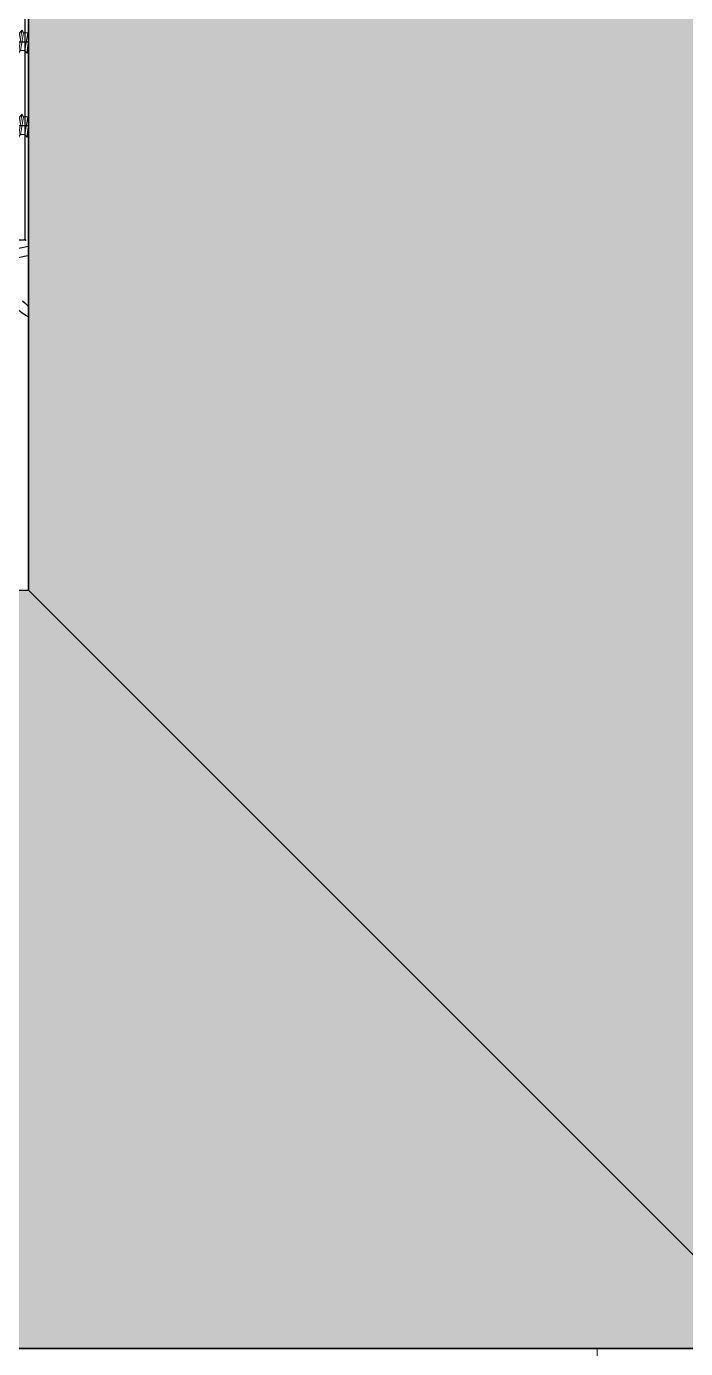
# Model space of a CAD drawing. Header units: millimetres. Extents: x 3774 to 718460, y -768339 to 192544.
# Drawn here: x 347352 to 347457.5, y -721553.4 to -721341.9 of the extents above; entities that cross this region are included whole.
import ezdxf

# ---------------------------------------------------------------- set-up
doc = ezdxf.new("R2010")
doc.units = ezdxf.units.MM
doc.set_wipeout_variables(frame=1)
for name, pattern in [('CENTER', [50.800000000000004, 31.75, -6.35, 6.35, -6.35]), ('HIDDEN', [0.375, 0.25, -0.125]), ('XKITLINE00', [0])]:
    doc.linetypes.add(name, pattern=pattern)
for name, color, linetype in [('010 - ASPG_ACCESSORIES_HATCH_', 7, 'Continuous'), ('010 - ASPG_ACCESSORIES_MAIN_COLOR_1', 7, 'Continuous'), ('010 - ASPG_ACCESSORIES_SUB_COLOR_1', 7, 'Continuous'), ('010 - ASPG_ACCESSORIES_SUB_COLOR_2', 7, 'Continuous'), ('010 - ASPG_ACCESSORIES_SYMBOL_', 7, 'Continuous'), ('010 - ASPG_EXTR_DEF_SUB', 7, 'Continuous'), ('010 - ASPG_EXTR_MAIN_COLOR_2', 7, 'Continuous'), ('010 - ASPG_FASTERN_DEF_SUB', 7, 'Continuous'), ('010 - ASPG_FASTERN_MAIN_COLOR_1', 7, 'Continuous'), ('010 - ASPG_FASTERN_SUB_COLOR_2', 7, 'Continuous'), ('010 - ASPG_FASTERN_SUB_COLOR_3', 7, 'Continuous'), ('010 - ASPG_FLASHING_MAIN_COLOR_2', 7, 'Continuous'), ('010 - ASPG_FLASHING_MAIN_COLOR_4', 7, 'Continuous'), ('010 - ASPG_FLASHING_WIPEOUT_', 7, 'Continuous'), ('010 - ASPG_FRAMING_CUT_COLOR_4', 7, 'Continuous'), ('010 - ASPG_FRAMING_HATCH_', 7, 'Continuous'), ('010 - ASPG_FRAMING_MAIN_COLOR_2', 7, 'Continuous'), ('010 - ASPG_FRAMING_SUB_COLOR_2', 7, 'Continuous'), ('010 - ASPG_FRAMING_WIPEOUT_', 7, 'Continuous'), ('BOLT & SCREW', 7, 'Continuous'), ('Center Line', 7, 'CENTER')]:
    doc.layers.add(name, color=color, linetype=linetype)
for name, color, linetype, lineweight in [('12-GRID', 7, 'CENTER', 13), ('Part', 7, 'Continuous', 0), ('SCREW', 7, 'Continuous', 5)]:
    doc.layers.add(name, color=color, linetype=linetype, lineweight=lineweight)
pattern_1 = [(0, (0, 0), (3.96875, 7.9375), [0, -7.9375])]

# ---------------------------------------------------------------- blocks, each defined once
blk = doc.blocks.new('*A2843166')
at = {"layer": 'Part', "color": 7, "linetype": 'XKITLINE00', "lineweight": 0}
blk.add_line((1755.453556, -61.615934), (1755.679989, -61.615933), dxfattribs=at)
blk = doc.blocks.new('*A2953177')
at = {"layer": 'Part', "color": 7, "linetype": 'XKITLINE00', "lineweight": 0}
for p, q in [((1755.453556, -61.615997), (1743.120007, -61.616001)), ((1755.453557, -62.615997), (1755.453556, -61.615997))]:
    blk.add_line(p, q, dxfattribs=at)
blk = doc.blocks.new('W-1-PP19-SE-ENT3_20260407-084553_PP19_ENT3_LOPL')
at = {"color": 7, "lineweight": 0, "xscale": 125, "yscale": 125, "zscale": 125}
for name in ['*A2843166', '*A2953177']:
    blk.add_blockref(name, (-226234.9999999997, 11475.00000000093), dxfattribs=at)
blk = doc.blocks.new('*U8441')
at = {"layer": '12-GRID', "color": 7, "linetype": 'CENTER'}
for p, q in [((5.684341886080801e-14, -6.200000000000029), (5.684341886080801e-14, 2.200000000000029)), ((-4.199999999999973, -2), (4.200000000000085, -2))]:
    blk.add_line(p, q, dxfattribs=at)
at = {"layer": 'BOLT & SCREW', "color": 7}
for p, q in [((-0.553537628269381, -1.771128018217196), (-1.767499999999847, -1.558125000000442)), ((-0.4577439635652332, -1.771128018217196), (-0.8837500000000146, -1.558125000000442)), ((-0.2288719817826677, -1.446462371730204), (-0.4418749999998197, -0.2325000000002947)), ((-0.2288719817826677, -1.542256036434869), (-0.4418749999998197, -1.116250000000048)), ((0.2288719817822642, -1.446462371730562), (0.4418749999996946, -0.2324999999999764)), ((0.2288719817822642, -1.542256036434869), (0.4418749999996946, -1.116250000000048)), ((0.4577439635647103, -1.771128018217196), (0.8837499999994917, -1.558125000000442)), ((0.5535376282692559, -1.771128018217196), (1.767500000000001, -1.558125000000124)), ((-0.553537628269381, -2.228871981782805), (-1.767500000000483, -2.441875000000354)), ((-0.4577439635652332, -2.228871981782805), (-0.8837500000000146, -2.441875000000354)), ((-0.2288719817826677, -2.457743963565131), (-0.4418749999998197, -2.883750000000271)), ((-0.2288719817821107, -2.553537628269438), (-0.4418749999998197, -3.767500000000023)), ((0.4418749999996946, -2.883750000000271), (0.2288719817829008, -2.457743963565131)), ((0.2288719817829008, -2.553537628269438), (0.4418749999999732, -3.767500000000023)), ((0.4577439635647103, -2.228871981782805), (0.8837500000001283, -2.441874999999877)), ((0.5535376282692559, -2.228871981782805), (1.767500000000001, -2.441874999999877))]:
    blk.add_line(p, q, dxfattribs=at)
for points in [[(-1.767500000000006, -1.558125000000442), (-0.8837500000001342, -1.558125000000442, 0.4142135623730394), (-0.4418749999998197, -1.116250000000048), (-0.4418749999998197, -0.2325000000002947), (0.4418749999996946, -0.2324999999999764), (0.4418749999996946, -1.116250000000048, 0.4142135623731505), (0.8837500000000089, -1.558125000000442), (1.76750000000012, -1.558125000000124), (1.76750000000012, -2.441874999999877), (0.8837500000000089, -2.441874999999877, 0.414213562373095), (0.4418749999996946, -2.883750000000271), (0.4418749999999732, -3.767500000000023), (-0.4418749999998197, -3.767500000000023), (-0.4418749999998197, -2.883750000000271, 0.4142135623730397), (-0.8837500000001342, -2.441875000000354), (-1.767500000000483, -2.441875000000354)], [(0.2288719817829008, -2.457743963565131, -0.414213562373095), (0.4577439635645909, -2.228871981782805), (0.5535376282692559, -2.228871981782805), (0.5535376282692559, -1.771128018217196), (0.4577439635645909, -1.771128018217196, -0.4142135623730951), (0.228871981782105, -1.542256036434869), (0.228871981782105, -1.446462371730562), (-0.2288719817826677, -1.446462371730204), (-0.2288719817826677, -1.542256036434869, -0.4142135623730951), (-0.4577439635649944, -1.771128018217196), (-0.553537628269381, -1.771128018217196), (-0.553537628269381, -2.228871981782805), (-0.4577439635649944, -2.228871981782805, -0.4142135623730951), (-0.2288719817826677, -2.457743963565131), (-0.2288719817822698, -2.553537628269438), (0.2288719817829008, -2.553537628269438)]]:
    blk.add_lwpolyline(points, format="xyb", close=True, dxfattribs=at)
blk.add_circle((5.684341886080801e-14, -2), 3.5, dxfattribs=at)
blk = doc.blocks.new('000_ASPG_TYP_FILES_20260218-010703_FRAME_EXTR_')
at = {"layer": '010 - ASPG_FRAMING_HATCH_'}
h = blk.add_hatch(dxfattribs=at)
h.set_pattern_fill('ANSI32', scale=0.1, angle=180)
h.set_pattern_definition([(225, (0, 0), (0.6735192090801866, -0.6735192090801868), []), (225, (-0.4490130000000001, 5.498823332255506e-17), (0.6735192090801866, -0.6735192090801868), [])])
edge = h.paths.add_edge_path()
edge.add_line((1.999999996740371, 15.99999999965075), (1.999999996740371, 1.999999999941792))
edge.add_line((1.999999996740371, 1.999999999941792), (39.69999999750871, 1.999999999941792))
edge.add_arc((39.69999999730499, 1.700000000040752), 0.2999999999010399, -3.891028654834372e-08, 89.99999996109239, ccw=False)
edge.add_line((39.99999999720603, 1.699999999837019), (39.99999999720603, 0.2999999996973202))
edge.add_arc((39.69999999750872, 0.2999999996973131), 0.2999999996973131, -90.00000000000142, 1.4210854715202004e-12, ccw=False)
edge.add_line((39.69999999750871, 0), (0.2999999996973202, 0))
edge.add_arc((0.2999999996973273, 0.2999999996973273), 0.2999999996973273, 180.0000000000013, 269.99999999999864, ccw=False)
edge.add_line((0, 0.2999999996973202), (0, 17.69999999989523))
edge.add_arc((0.2999999999301508, 17.70000000012806), 0.2999999999301508, 90.00000004446741, 180.0000000444674, ccw=False)
edge.add_line((0.2999999996973202, 18.00000000005821), (22.5570233851904, 18.00000000005821))
edge.add_arc((22.5570233856712, 18.50000000026317), 0.5000000002049632, 269.9999999449049, 380.2095453190142)
edge.add_arc((26.1699999981368, 19.82999999686102), 3.349999998908497, 182.0637942974167, 200.2095453254992, ccw=False)
edge.add_arc((23.58168000320438, 19.73672835517209), 0.7599999998138507, 2.0637943418387863, 182.0637943418388, ccw=False)
edge.add_arc((26.16999999910358, 19.82999999939922), 1.830000000338361, 182.0637943388468, 447.9362056470717)
edge.add_arc((26.263271644013, 22.41831999551505), 0.7600000000549151, 87.93620564125177, 267.9362056412518, ccw=False)
edge.add_arc((26.16999999863267, 19.8300000075356), 3.349999992334041, 69.79045460402187, 87.9362056313708, ccw=False)
edge.add_arc((27.49999999788272, 23.44297661244421), 0.5000000006038865, 249.7904545688332, 359.9999999442181)
edge.add_line((27.9999999984866, 23.44297661195742), (27.9999999984866, 26.67999999993481))
edge.add_line((27.9999999984866, 26.67999999993481), (28.49999999674037, 27.17999999958556))
edge.add_line((28.49999999674037, 27.17999999958556), (27.9999999984866, 27.67999999970198))
edge.add_line((27.9999999984866, 27.67999999970198), (27.9999999984866, 38.61999999982072))
edge.add_line((27.9999999984866, 38.61999999982072), (28.49999999674037, 39.11999999993714))
edge.add_line((28.49999999674037, 39.11999999993714), (27.9999999984866, 39.62000000005355))
edge.add_line((27.9999999984866, 39.62000000005355), (27.9999999984866, 42.85702338756528))
edge.add_arc((27.49999999787862, 42.85702338707262), 0.5000000006079759, 5.645408219420843e-08, 110.2095454304945)
edge.add_arc((26.16999999884449, 46.46999999186602), 3.349999992147246, 272.0637943651193, 290.20954539329375, ccw=False)
edge.add_arc((26.263271644013, 43.88168000403675), 0.7600000000258301, 92.06379435882718, 272.0637943588272, ccw=False)
edge.add_arc((26.16999999910502, 46.47000000012492), 1.830000000339747, 272.0637943528818, 537.9362056611998)
edge.add_arc((23.58168000320438, 46.56327164435061), 0.7599999998138507, 177.9362056581612, 357.9362056581612, ccw=False)
edge.add_arc((26.16999999825318, 46.47000000263876), 3.349999999025627, 159.7904546748206, 177.9362057022633, ccw=False)
edge.add_arc((22.55702338551316, 47.7999999994954), 0.500000000434755, 339.790454661877, 450.0000000369852)
edge.add_line((22.5570233851904, 48.29999999993015), (0.2999999996973202, 48.29999999993015))
edge.add_arc((0.2999999996973095, 48.59999999962746), 0.2999999996973131, 179.9999999999987, 270.00000000000205, ccw=False)
edge.add_line((0, 48.59999999962747), (0, 59.99999999994179))
edge.add_arc((0.2999999996973202, 59.99999999994179), 0.2999999996973202, 90, 180, ccw=False)
edge.add_line((0.2999999996973202, 60.29999999963911), (4.999999997438863, 60.29999999963911))
edge.add_line((4.999999997438863, 60.29999999963911), (4.999999997438863, 64.99999999959255))
edge.add_arc((5.299999997369017, 64.99999999982538), 0.2999999999301544, 90.0000000444681, 180.0000000444674, ccw=False)
edge.add_line((5.299999997136183, 65.29999999975553), (29.99999999883585, 65.29999999975553))
edge.add_line((29.99999999883585, 65.29999999975553), (29.99999999883585, 63.59999999997672))
edge.add_arc((29.69999999890567, 63.59999999974391), 0.2999999999301721, -89.99999995552861, 4.4463320136856055e-08, ccw=False)
edge.add_line((29.69999999913853, 63.29999999981374), (7.299999997485429, 63.29999999981374))
edge.add_arc((7.29999999771826, 62.99999999988358), 0.2999999999301508, 90.00000004446738, 180.0000000444674)
edge.add_line((6.999999997788109, 62.99999999965075), (6.999999997788109, 58.29999999969732))
edge.add_line((6.999999997788109, 58.29999999969732), (2.300000000162981, 58.29999999969732))
edge.add_arc((2.299999998300336, 57.99999999813735), 0.3000000015599653, 89.99999964426098, 179.999999644261)
edge.add_line((1.999999996740371, 58), (1.999999996740371, 50.60000000003492))
edge.add_arc((2.299999998533172, 50.60000000166475), 0.3000000017928013, 180.000000311273, 270.0000003112706)
edge.add_line((2.300000000162981, 50.29999999987194), (29.69999999913853, 50.29999999987194))
edge.add_arc((29.6999999989348, 49.9999999999709), 0.299999999901047, -3.890897914970992e-08, 89.99999996109108, ccw=False)
edge.add_line((29.99999999883585, 49.99999999976717), (29.99999999883585, 26.67999999993481))
edge.add_line((29.99999999883585, 26.67999999993481), (29.99999999883585, 16.29999999981374))
edge.add_arc((29.6999999989057, 16.2999999995809), 0.2999999999301508, -89.99999995553259, 4.446741286301403e-08, ccw=False)
edge.add_line((29.69999999913853, 15.99999999965075), (1.999999996740371, 15.99999999965075))
at = {"layer": '010 - ASPG_FRAMING_CUT_COLOR_4', "color": 7}
blk.add_lwpolyline([(1.999999996740371, 15.99999999965075), (1.999999996740371, 1.999999999941792), (39.69999999750871, 1.999999999941792, -0.4142135623731089), (39.99999999720603, 1.699999999837019), (39.99999999720603, 0.2999999996973202, -0.4142135623731089), (39.69999999750871, 0), (0.2999999996973202, 0, -0.4142135623730811), (0, 0.2999999996973202), (0, 17.69999999989523, -0.4142135623730951), (0.2999999996973202, 18.00000000005821), (22.5570233851904, 18.00000000005821, 0.5217296884731124), (23.02624112786725, 18.67272727261297, -0.07934163687482358), (22.82217297761235, 19.70935906958766, -1), (24.34118702879641, 19.76409764075652, 2.296345716993233), (26.23590235819574, 21.65881296969019, -1), (26.29064092983026, 23.17782702133991, -0.0793416368716021), (27.32727272447664, 22.9737588702119, 0.5217296884801942), (27.9999999984866, 23.44297661195742), (27.9999999984866, 26.67999999993481), (28.49999999674037, 27.17999999958556), (27.9999999984866, 27.67999999970198), (27.9999999984866, 38.61999999982072), (28.49999999674037, 39.11999999993714), (27.9999999984866, 39.62000000005355), (27.9999999984866, 42.85702338756528, 0.5217296884727316), (27.32727272447664, 43.3262411293108, -0.07934163687522733), (26.29064092983026, 43.122172978241, -1), (26.23590235819574, 44.64118702983251, 2.296345716995783), (24.34118702879641, 46.53590235876618, -1), (22.82217297761235, 46.59064092993503, -0.07934163687201433), (23.02624112786725, 47.62727272690972, 0.5217296884786579), (22.5570233851904, 48.29999999993015), (0.2999999996973202, 48.29999999993015, -0.4142135623731158), (0, 48.59999999962747), (0, 59.99999999994179, -0.414213562373095), (0.2999999996973202, 60.29999999963911), (4.999999997438863, 60.29999999963911), (4.999999997438863, 64.99999999959255, -0.4142135623730879), (5.299999997136183, 65.29999999975553), (29.99999999883585, 65.29999999975553), (29.99999999883585, 63.59999999997672, -0.4142135623730533), (29.69999999913853, 63.29999999981374), (7.299999997485429, 63.29999999981374, 0.4142135623730949), (6.999999997788109, 62.99999999965075), (6.999999997788109, 58.29999999969732), (2.300000000162981, 58.29999999969732, 0.4142135623730948), (1.999999996740371, 58), (1.999999996740371, 50.60000000003492, 0.4142135623730845), (2.300000000162981, 50.29999999987194), (29.69999999913853, 50.29999999987194, -0.4142135623730951), (29.99999999883585, 49.99999999976717), (29.99999999883585, 26.67999999993481), (29.99999999883585, 16.29999999981374, -0.4142135623730951), (29.69999999913853, 15.99999999965075)], format="xyb", close=True, dxfattribs=at)
at = {"color": 7}
for p in [(26.16999999736436, 48.46999999973923), (26.16999999736436, 21.82999999966705)]:
    blk.add_blockref('*U8441', p, dxfattribs=at)
blk = doc.blocks.new('PZG35-9D5')
at = {"layer": 'Center Line', "color": 7}
blk.add_line((1.4210854715202e-14, 3.733653355866409), (1.4210854715202e-14, -10.53404386090006), dxfattribs=at)
at = {"layer": 'SCREW', "color": 7}
for p, q in [((-1.399999999999963, 2.842170943040401e-14), (-1.399999999999963, -1.090192378864657)), ((1.399999999999991, 0), (1.399999999999991, -0.5901923788647139)), ((-1.850000000000009, -1.399999999999977), (1.850000000000037, -0.8999999999999773)), ((-1.850000000000009, -1.399999999999977), (-1.399999999999963, -1.090192378864685)), ((-1.850000000000009, -1.399999999999977), (-1.399999999999963, -1.709807621135297)), ((-1.399999999999963, -1.090192378864685), (1.399999999999991, -0.5901923788646855)), ((-1.399999999999963, -1.709807621135297), (1.399999999999991, -1.209807621135297)), ((-1.399999999999963, -1.709807621135269), (-1.399999999999963, -2.390192378864697)), ((-1.399999999999963, -2.390192378864697), (1.399999999999991, -1.890192378864697)), ((1.850000000000037, -0.8999999999999773), (1.399999999999991, -0.5901923788646855)), ((1.850000000000037, -0.8999999999999773), (1.399999999999991, -1.209807621135297)), ((1.399999999999991, -1.209807621135269), (1.399999999999991, -1.890192378864725)), ((1.850000000000037, -2.199999999999989), (1.399999999999991, -1.890192378864697)), ((-1.850000000000009, -2.699999999999989), (1.850000000000037, -2.199999999999989)), ((-1.850000000000009, -2.699999999999989), (-1.399999999999963, -2.390192378864697)), ((-1.850000000000009, -2.699999999999989), (-1.399999999999963, -3.009807621135309)), ((-1.850000000000009, -4), (-1.399999999999963, -3.690192378864708)), ((-1.850000000000009, -4), (-0.9911470940920566, -3.883938796498938)), ((-1.850000000000009, -4), (-1.399999999999963, -4.30980762113532)), ((-1.399999999999963, -3.009807621135309), (1.399999999999991, -2.509807621135309)), ((-1.399999999999963, -3.009807621135309), (-1.399999999999963, -3.690192378864708)), ((-1.399999999999963, -3.690192378864708), (-0.8446989986695002, -3.591031485769975)), ((0.5619885887190463, -3.339837273736322), (1.399999999999991, -3.190192378864708)), ((0.7141825614195483, -3.653488843051434), (1.850000000000037, -3.5)), ((0.7141825614195483, -3.932275020881832), (1.399999999999991, -3.80980762113532)), ((1.850000000000037, -2.199999999999989), (1.399999999999991, -2.509807621135309)), ((1.399999999999991, -2.50980762113528), (1.399999999999991, -3.190192378864708)), ((1.850000000000037, -3.5), (1.399999999999991, -3.190192378864708)), ((1.850000000000037, -3.5), (1.399999999999991, -3.80980762113532)), ((1.399999999999991, -3.809807621135349), (1.399999999999991, -4.490192378864691)), ((-1.399999999999963, -4.30980762113532), (-1.184865735341859, -4.271390788160659)), ((-1.399999999999963, -4.309807621135349), (-1.399999999999963, -8.099999999999966)), ((0.7141825614195483, -4.612659778611231), (1.399999999999991, -4.49019237886472)), ((0.7141825614195483, -4.953488843051389), (1.850000000000037, -4.800000000000011)), ((0.7141825614195483, -5.232275020881843), (1.399999999999991, -5.109807621135332)), ((1.850000000000037, -4.800000000000011), (1.399999999999991, -4.49019237886472)), ((1.850000000000037, -4.800000000000011), (1.399999999999991, -5.109807621135332)), ((1.399999999999991, -5.109807621135332), (1.399999999999991, -8.099999999999966)), ((1.4210854715202e-14, -9.5), (-1.399999999999963, -8.099999999999966)), ((1.4210854715202e-14, -9.5), (1.399999999999991, -8.099999999999966))]:
    blk.add_line(p, q, dxfattribs=at)
blk.add_lwpolyline([(1.4210854715202e-14, -9.5), (0.7141825614195483, -5.232275020881843), (0.7141825614195483, -3.600899293750615, 0.4176573264866609), (0.4106596181599826, -3.300919979679151, 0.1081021898226624), (-0.8446989986694433, -3.591031485769975), (-1.399999999999991, -4.701675652739141)], format="xyb", dxfattribs=at)
blk = doc.blocks.new('*U8304')
at = {"layer": 'SCREW', "color": 7}
blk.add_lwpolyline([(3.026373332565058, 1.780836269555209, 0.09905967801670053), (0.7999999999999687, 2.546427498927414), (0.7999999999999687, 2.274284095813357), (-0.800000000000054, 2.274284095813357), (-0.800000000000054, 2.546427498927414, 0.09905967801670058), (-3.026373332565143, 1.780836269555209, 0.2665876613401604), (-3.500000000000043, 0.9556546004010897), (-3.500000000000043, 0.1999999999999886, 0.4142135623730938), (-3.300000000000054, 0), (3.299999999999997, 0, 0.4142135623731049), (3.499999999999986, 0.1999999999999886), (3.499999999999957, 0.9556546004010897, 0.2665876613401604)], format="xyb", close=True, dxfattribs=at)
blk.add_blockref('PZG35-9D5', (-1.4210854715202e-14, 0), dxfattribs=at)
blk = doc.blocks.new('*U8306')
at = {"color": 7}
blk.add_point((0, 0), dxfattribs=at)
at = {"layer": '010 - ASPG_ACCESSORIES_MAIN_COLOR_1', "color": 7}
blk.add_lwpolyline([(-39.69999999902211, -0.5999999995172398, 0.4142135623731156), (-39.99999999883585, -0.8999999995638059), (-39.99999999883585, -7.366962144914214, 0.5773502691897371), (-39.65044321701862, -7.568778847059366), (-36.64260295056738, -5.832201459393036, 0.7673269879794871), (-36.78520590183325, -5.299999999645297), (-37.89999999874271, -5.299999999645297, -0.4142135623735732), (-38.19999999902211, -4.999999999656938), (-38.19999999902211, -2.799999999587089, -0.4142135623730951), (-37.99999999883585, -2.59999999951724), (-32.18326623388566, -2.59999999951724, -0.3888787318530097), (-31.98402729420923, -2.782568851142787), (-31.8474567013327, -4.343577870872468, 0.3888787318530089), (-31.34935935237445, -4.799999999528882), (-30.29999999911524, -4.799999999528882, 0.4142135623732408), (-29.99999999883585, -4.499999999540523), (-29.99999999883585, -2.899999999505599, -0.4142135623731785), (-29.69999999902211, -2.59999999951724), (0.4107479506637901, -2.59999999951724, -0.3789692262628873), (3.38851808081381, -5.235465979035143), (7.952927200356498, -42.5207682372482, 0.4465929586642906), (11.6177961837966, -45.07649022702281, -0.4898018444424612), (16.07846395508386, -48.68238816667036), (16.06490363762714, -49.36225294566866, -0.1824796859550777), (15.80227640201338, -50.01801436272836, -0.2679491924113072), (15.32539491611533, -50.16829426406803, 1.122114645179816), (15.09990952932276, -52.3421093734276, 0.4050039718497206), (18.0645059288945, -49.40213623346681), (18.07806624681689, -48.72227145435209, 0.4898054953707174), (11.15966573380865, -43.12966807454978, -0.4465970485362636), (9.938031048281118, -42.27776159492242), (4.866356541635469, -0.8481197821154633, 0.3641755342157969), (4.570876519894227, -0.5999999995172398)], format="xyb", close=True, dxfattribs=at)
at = {"layer": '010 - ASPG_EXTR_DEF_SUB', "color": 7}
for p in [(-39.99999999883585, -0.4999999995172402), (43.44495566345738, -76.89999999944341), (43.44495566345738, -77.49999999954052)]:
    blk.add_point(p, dxfattribs=at)
at = {"layer": '010 - ASPG_EXTR_MAIN_COLOR_2', "color": 7}
blk.add_lwpolyline([(11.37409105408005, -48.15170148877115), (11.47245816211216, -47.43577758665815), (12.17779493960552, -47.55667202338264), (12.29266474000178, -46.78670596401826, -0.5355375090189683), (14.1918134491425, -49.16870282323253, 0.9915718169393263), (15.66379558271728, -49.57599316951273, 1.157025413028558), (8.792231505503878, -48.77291728999153, -0.6885576205791355), (8.274611146422103, -48.98797988444021), (-17.14292736421339, -22.16859813180672), (-32.34153279638849, -6.131750148785431), (-32.34153279638849, -2.899999981694054, 0.4143115081626392), (-32.64163311407901, -2.59999999951724), (-37.54163311352022, -2.59999999951724, 0.4141156188887998), (-37.84153278893791, -2.899999981635847), (-37.84153278893791, -4.299999988411218, 0.4142135623731781), (-37.54153279098682, -4.599999986478724), (-35.98884801496752, -4.599999986478724, -0.205894629290155), (-35.77110154624097, -4.693635078269653), (33.22969053988345, -77.49999999954052), (43.14495566324331, -77.49999999954052, 0.6681786376628355), (43.35708769806661, -76.98786796536915), (40.5215537941549, -74.1523340573247, 0.6681786381757795), (40.00942175951786, -74.36446609156592), (40.00942175951786, -75.99999999802712), (33.87471885257401, -75.99999999802712), (11.86384030175395, -52.7751643466243, -0.5583539238224016), (12.08261241135187, -51.95244935475676, 0.7662751832817146), (12.03674733010121, -50.39291741001107, -0.4385828234445206), (10.70630855322815, -48.05207626283555)], format="xyb", close=True, dxfattribs=at)
at = {"layer": 'SCREW', "color": 7, "rotation": 180}
for p in [(-21.64901723782532, -2.499999999924694), (-8.237076249206439, -2.499999999924694)]:
    blk.add_blockref('*U8304', p, dxfattribs=at)
blk = doc.blocks.new('*U5817')
at = {"color": 7}
blk.add_wipeout([(1164.9999999975216, 4.000000001287162), (60.00000000297587, 4), (60.00000000297587, 69.30000000000018), (1164.9999999975216, 69.30000000128712)], dxfattribs=at).dxf.layer = '010 - ASPG_FRAMING_WIPEOUT_'
at = {"layer": '010 - ASPG_FRAMING_MAIN_COLOR_2', "color": 7}
blk.add_lwpolyline([(1134.999999998686, 69.30000000128695), (90.00000000181171, 69.3), (90.00000000181171, 6), (1134.999999998686, 6.000000001286956)], close=True, dxfattribs=at)
at = {"layer": '010 - ASPG_FRAMING_SUB_COLOR_2', "color": 7}
for points in [[(1164.999999997522, 4.000000001286956), (60.00000000297587, 4), (60.00000000297587, 69.3), (1164.999999997522, 69.30000000128695)], [(60.00000000297587, 2.000000000715772), (60.00000000297587, 4), (1164.999999997522, 4.000000001286956), (1164.999999997522, 2.000000002002729)]]:
    blk.add_lwpolyline(points, close=True, dxfattribs=at)
at = {"color": 7, "rotation": 180}
blk.add_blockref('*U8306', (1001.770309460117, 69.3), dxfattribs=at)
at = {"color": 7, "xscale": -1}
blk.add_blockref('000_ASPG_TYP_FILES_20260218-010703_FRAME_EXTR_', (1164.999999997522, 4.000000001286956), dxfattribs=at)
blk = doc.blocks.new('W-1-PP19-SE-ENT3_20260407-085125_PP19_ENT3_ASPG_PL')
at = {"color": 7, "xscale": -1.000000000000009, "rotation": 90}
blk.add_blockref('*U5817', (-6824.999999999651, 4988), dxfattribs=at)
blk = doc.blocks.new('*U8303')
at = {"layer": '12-GRID', "color": 7, "linetype": 'CENTER'}
for p, q in [((5.684341886080801e-14, -6.200000000000029), (5.684341886080801e-14, 2.200000000000029)), ((-4.199999999999973, -2), (4.200000000000085, -2))]:
    blk.add_line(p, q, dxfattribs=at)
at = {"layer": 'BOLT & SCREW', "color": 7}
for p, q in [((-0.553537628269381, -1.771128018217196), (-1.767499999999847, -1.558125000000442)), ((-0.4577439635652332, -1.771128018217196), (-0.8837500000000146, -1.558125000000442)), ((-0.2288719817826677, -1.446462371730204), (-0.4418749999998197, -0.2325000000002947)), ((-0.2288719817826677, -1.542256036434869), (-0.4418749999998197, -1.116250000000048)), ((0.2288719817822642, -1.446462371730562), (0.4418749999996946, -0.2324999999999764)), ((0.2288719817822642, -1.542256036434869), (0.4418749999996946, -1.116250000000048)), ((0.4577439635647103, -1.771128018217196), (0.8837499999994917, -1.558125000000442)), ((0.5535376282692559, -1.771128018217196), (1.767500000000001, -1.558125000000124)), ((-0.553537628269381, -2.228871981782805), (-1.767500000000483, -2.441875000000354)), ((-0.4577439635652332, -2.228871981782805), (-0.8837500000000146, -2.441875000000354)), ((-0.2288719817826677, -2.457743963565131), (-0.4418749999998197, -2.883750000000271)), ((-0.2288719817821107, -2.553537628269438), (-0.4418749999998197, -3.767500000000023)), ((0.4418749999996946, -2.883750000000271), (0.2288719817829008, -2.457743963565131)), ((0.2288719817829008, -2.553537628269438), (0.4418749999999732, -3.767500000000023)), ((0.4577439635647103, -2.228871981782805), (0.8837500000001283, -2.441874999999877)), ((0.5535376282692559, -2.228871981782805), (1.767500000000001, -2.441874999999877))]:
    blk.add_line(p, q, dxfattribs=at)
for points in [[(-1.767500000000006, -1.558125000000442), (-0.8837500000001342, -1.558125000000442, 0.4142135623730394), (-0.4418749999998197, -1.116250000000048), (-0.4418749999998197, -0.2325000000002947), (0.4418749999996946, -0.2324999999999764), (0.4418749999996946, -1.116250000000048, 0.4142135623731505), (0.8837500000000089, -1.558125000000442), (1.76750000000012, -1.558125000000124), (1.76750000000012, -2.441874999999877), (0.8837500000000089, -2.441874999999877, 0.414213562373095), (0.4418749999996946, -2.883750000000271), (0.4418749999999732, -3.767500000000023), (-0.4418749999998197, -3.767500000000023), (-0.4418749999998197, -2.883750000000271, 0.4142135623730397), (-0.8837500000001342, -2.441875000000354), (-1.767500000000483, -2.441875000000354)], [(0.2288719817829008, -2.457743963565131, -0.414213562373095), (0.4577439635645909, -2.228871981782805), (0.5535376282692559, -2.228871981782805), (0.5535376282692559, -1.771128018217196), (0.4577439635645909, -1.771128018217196, -0.4142135623730951), (0.228871981782105, -1.542256036434869), (0.228871981782105, -1.446462371730562), (-0.2288719817826677, -1.446462371730204), (-0.2288719817826677, -1.542256036434869, -0.4142135623730951), (-0.4577439635649944, -1.771128018217196), (-0.553537628269381, -1.771128018217196), (-0.553537628269381, -2.228871981782805), (-0.4577439635649944, -2.228871981782805, -0.4142135623730951), (-0.2288719817826677, -2.457743963565131), (-0.2288719817822698, -2.553537628269438), (0.2288719817829008, -2.553537628269438)]]:
    blk.add_lwpolyline(points, format="xyb", close=True, dxfattribs=at)
blk.add_circle((5.684341886080801e-14, -2), 3.5, dxfattribs=at)
blk = doc.blocks.new('*U7006')
at = {"layer": '010 - ASPG_EXTR_MAIN_COLOR_2', "color": 7}
for points in [[(41.35211022105068, 67.62217621324817, -0.04582868044492008), (22.7838222887367, 45.76076047366951, -0.5604921351226578), (22.28750535612926, 45.88571992132347, 0.3178599151680848), (19.21191141987219, 48.23749049525941, 0.9532878111822051), (19.08207267895341, 46.7159340956714, -2.423003988231831), (17.25806952221319, 44.8917371754651, 0.9523147976297285), (15.73634468205273, 44.76348824845627, 0.3008214087947553), (17.8898747372441, 41.75529025442665, -0.5604921351218277), (17.98351840674877, 41.2521240550559, -0.01942473842078824), (8.623925091698766, 33.4605261705583, -0.5525007933269362), (8.147498584818095, 33.63667257985799, 0.3444609008774969), (4.989498805254698, 36.29767865996109, 0.9520149233436535), (4.861577656120062, 34.77593409566907, -2.42318646531747), (3.037574998568743, 32.95193143776851, 0.9520149233867892), (1.515830433927476, 32.82401028892491, 0.2853998218446234), (3.493024077732116, 29.88851448276546, -0.5533776808031501), (3.562908510211855, 29.38496566255344, 0.03067395406819984), (-11.53698711935431, 15.0572996455594, 0.4171002255848137), (-10.88563127024099, 5.272964205185417, 0.9355530918984264)], [(-9.9033358450979, 6.406584819720592, -0.4344100119147308), (-10.19664548011497, 14.29476617486216, -0.01499848524836865), (-3.079435193911195, 21.45455419190694, -0.7383485292466446), (-0.08286065561696887, 19.76412730314769, 0.004917316774645771), (-3.1933000148274, 4.803864106419496, 0.2636109069979271)], [(-1.721774552483112, 4.512981288600713, -0.004854851929905817), (1.341383616439998, 19.2550770000089, 0.2339601468136614), (0.8154424866661429, 21.95487343822606, -0.2408104543272742), (0.7103134100325406, 24.90310810686788, -0.1041570884704408), (0.7846048693172634, 25.00194829818793), (2.993019639980048, 26.93374890863197, -0.2290212912668875), (5.700679264031351, 26.88725557026919, -0.3817208427142056), (10.27361959358677, 9.069098417588975, 0.9773819303748196), (11.62031129561365, 8.407760736416094, 0.3611050424324235), (7.408162182662636, 27.50327562558232, -0.4961260631527202), (7.442922529298812, 30.68812541745137, 0.003188108562510474), (9.055809630081058, 31.90200527419802, -0.00282652430436861), (10.56195585662499, 33.06505110464059, 0.07704788012868193), (43.74152756202966, 68.43644483829848, -0.2476739044870795)], [(46.29230913100764, 70.06714037148049), (30.75877492781729, 70.06714037148049, 0.4336592857269459), (30.45942675694823, 69.74737493513385), (30.84137786505744, 63.96271307504503, 0.0820690263538202), (30.86365129332989, 63.86745857034111, 0.7206537881255028), (32.32908650487661, 63.97254170040833, 0.07922428198988747), (32.33778353128582, 64.06661670526955), (32.06877322634682, 68.14078645635163, -0.4336592857264138), (32.46790412114933, 68.56714037142228), (40.86119298776612, 68.56714037148049, -0.6073848710044985)]]:
    blk.add_lwpolyline(points, format="xyb", dxfattribs=at)
at = {"color": 7, "rotation": 179.999999999989}
for p in [(19.08686374500394, 42.88714037142927), (4.866368722636253, 30.94714037142694)]:
    blk.add_blockref('*U8303', p, dxfattribs=at)
blk = doc.blocks.new('*U7318')
at = {"layer": '010 - ASPG_ACCESSORIES_SUB_COLOR_2', "color": 7}
for p, q in [((-2.084999999999127, -1.547816335794778), (-2.084999999999127, 0)), ((2.084999999999013, -1.047816335789321), (2.084999999999127, 0)), ((-2.729999999999563, -1.899999999995998), (2.729999999999563, -1.399999999995998)), ((-2.729999999999563, -1.899999999995998), (-2.084999999999127, -1.547816335789321)), ((-2.729999999999563, -1.899999999995998), (-2.084999999999127, -2.252183664200857)), ((-2.084999999999127, -1.547816335789321), (2.084999999999127, -1.047816335789321)), ((-2.084999999999127, -2.252183664200857), (2.084999999999127, -1.752183664200857)), ((2.729999999999563, -1.399999999995998), (2.084999999999127, -1.047816335789321)), ((2.729999999999563, -1.399999999995998), (2.084999999999127, -1.752183664200857)), ((2.084999999999013, -2.847816335790412), (2.0849999999989, -1.752183664201084)), ((-2.729999999999563, -3.69999999999709), (2.729999999999563, -3.19999999999709)), ((-2.729999999999563, -3.69999999999709), (-2.084999999999127, -3.347816335790412)), ((-2.729999999999563, -3.69999999999709), (-2.084999999999127, -4.052183664201948)), ((-2.084999999999013, -3.347816335790412), (-2.084999999999127, -2.252183664206314)), ((-2.084999999999127, -3.347816335790412), (2.084999999999127, -2.847816335790412)), ((-2.084999999999127, -4.052183664201948), (2.084999999999127, -3.552183664201948)), ((-2.0849999999989, -5.147816335791504), (-2.084999999999013, -4.052183664201948)), ((2.729999999999563, -3.19999999999709), (2.084999999999127, -2.847816335790412)), ((2.729999999999563, -3.19999999999709), (2.084999999999127, -3.552183664201948)), ((2.084999999999241, -4.647816335791504), (2.084999999999241, -3.552183664201948)), ((-2.729999999999563, -5.499999999998181), (2.729999999999563, -4.999999999998181)), ((-2.729999999999563, -5.499999999998181), (2.729999999999563, -4.999999999998181)), ((-2.729999999999563, -5.499999999998181), (-2.084999999999127, -5.147816335791504)), ((-2.729999999999563, -5.499999999998181), (-2.084999999999127, -5.147816335791504)), ((-2.729999999999563, -5.499999999998181), (-2.084999999999127, -5.852183664203039)), ((-2.729999999999563, -5.499999999998181), (-2.084999999999127, -5.852183664203039)), ((-2.084999999999127, -5.147816335791504), (2.084999999999127, -4.647816335791504)), ((-2.084999999999127, -5.147816335791504), (2.084999999999127, -4.647816335791504)), ((-2.084999999999127, -5.852183664203039), (2.084999999999127, -5.352183664203039)), ((-2.084999999999127, -5.852183664203039), (2.084999999999127, -5.352183664203039)), ((-2.084999999999127, -6.947816335792595), (-2.0849999999989, -5.852183664203039)), ((-2.084999999999127, -6.947816335792595), (-2.084999999999127, -5.852183664203039)), ((2.729999999999563, -4.999999999998181), (2.084999999999127, -4.647816335791504)), ((2.729999999999563, -4.999999999998181), (2.084999999999127, -4.647816335791504)), ((2.729999999999563, -4.999999999998181), (2.084999999999127, -5.352183664203039)), ((2.729999999999563, -4.999999999998181), (2.084999999999127, -5.352183664203039)), ((2.084999999999127, -6.447816335792595), (2.084999999999127, -5.352183664203039)), ((2.084999999999127, -6.447816335792595), (2.084999999999241, -5.352183664203039)), ((-2.729999999999563, -7.299999999999272), (2.729999999999563, -6.799999999999272)), ((-2.729999999999563, -7.299999999999272), (-2.084999999999127, -6.947816335792595)), ((-2.729999999999563, -7.299999999999272), (-2.084999999999127, -7.652183664204131)), ((-2.084999999999127, -6.947816335792595), (2.084999999999127, -6.447816335792595)), ((-2.084999999999127, -7.652183664204131), (2.084999999999127, -7.152183664204131)), ((-2.084999999999127, -8.747816335793686), (-2.084999999999127, -7.652183664204131)), ((0.4333070988686814, -8.43729858455481), (2.084999999999127, -8.247816335793686)), ((2.729999999999563, -6.799999999999272), (2.084999999999127, -6.447816335792595)), ((2.729999999999563, -6.799999999999272), (2.084999999999127, -7.152183664204131)), ((2.084999999999127, -8.247816335793686), (2.084999999999127, -7.152183664204131)), ((2.729999999999563, -8.599999999998545), (2.084999999999127, -8.247816335793686)), ((-2.729999999999563, -9.099999999998545), (-2.084999999999127, -8.747816335793686)), ((-2.729999999999563, -9.099999999998545), (-1.568355612604137, -8.982641209644498)), ((-2.729999999999563, -9.099999999998545), (-2.084999999999127, -9.452183664205222)), ((-2.729999999999563, -10.89999999999964), (-2.084999999999127, -10.54781633579296)), ((-2.084999999999127, -8.747816335793686), (-1.064489079482883, -8.605286877620529)), ((-2.084999999999127, -9.452183664205222), (-1.629698446698967, -9.388594061787444)), ((-2.084999999999127, -10.54781633579296), (-2.084999999999127, -9.452183664205222)), ((-2.084999999999127, -10.54781633579296), (-1.798826981090315, -10.50784803706301)), ((0.7141825614198751, -8.775605983184505), (2.729999999999563, -8.599999999998545)), ((0.7141825614198751, -9.102437496409038), (2.084999999999127, -8.952183664205222)), ((0.7141825614198751, -10.20507654483481), (2.084999999999127, -10.04781633579296)), ((0.7141825614198751, -10.57560598318378), (2.729999999999563, -10.39999999999964)), ((2.729999999999563, -8.599999999998545), (2.084999999999127, -8.952183664205222)), ((2.084999999999127, -10.04781633579296), (2.084999999999127, -8.952183664205222)), ((2.729999999999563, -10.39999999999964), (2.084999999999127, -10.04781633579296)), ((2.729999999999563, -10.39999999999964), (2.084999999999127, -10.75218366420449)), ((-2.729999999999563, -10.89999999999964), (-1.844567201240352, -10.81054635710279)), ((-2.729999999999563, -10.89999999999964), (-2.084999999999127, -11.25218366420449)), ((-2.084999999999127, -11.25218366420449), (-1.907557413303948, -11.22740118002912)), ((-2.084999999999127, -12.40167565273805), (-2.084999999999127, -11.25218366420449)), ((-2.084999999999127, -12.40167565273805), (-2.084999999999127, -15.59999999999854)), ((0.7141825614198751, -10.90243749640831), (2.084999999999127, -10.75218366420449)), ((2.084999999999127, -10.75218366420449), (2.084999999999127, -15.59999999999854)), ((0, -17.19999999999891), (-2.084999999999127, -15.59999999999854)), ((0, -17.19999999999891), (2.084999999999127, -15.59999999999854))]:
    blk.add_line(p, q, dxfattribs=at)
blk.add_lwpolyline([(0, -17.19999999999891), (0.7141825614198751, -11.45704931750151), (0.7141825614198751, -8.736688384093213, 0.4176573264866609), (0.4106596181591158, -8.436709070021607, 0.07099332720072511), (-1.529698998669119, -8.726820576112004), (-2.084999999999127, -12.40167565273805)], format="xyb", dxfattribs=at)
at = {"layer": '010 - ASPG_ACCESSORIES_SYMBOL_', "color": 7, "linetype": 'CENTER'}
blk.add_line((0, 6.142561988594025), (0, -18.19999999999891), dxfattribs=at)
at = {"layer": '010 - ASPG_FASTERN_MAIN_COLOR_1', "color": 7}
for p, q in [((-4.170000000000073, 5.049999999999272), (-4.170000000000073, 1.200000000000728)), ((3.127500000000509, 5.450000000000728), (-3.127500000000509, 5.450000000000728)), ((-2.084999999999127, 5.049999999999272), (-2.084999999999127, 1.200000000000728)), ((2.084999999999127, 5.049999999999272), (2.084999999999127, 1.200000000000728)), ((4.170000000000073, 5.049999999999272), (4.170000000000073, 1.200000000000728)), ((-5.5, 0.5499999999992724), (-5.5, 0)), ((5.5, 0), (-5.5, 0)), ((-5.200000000000728, 0.8500000000003638), (-4.170000000000073, 1.200000000000728)), ((5.200000000000728, 0.8500000000003638), (-5.200000000000728, 0.8500000000003638)), ((4.170000000000073, 1.200000000000728), (-4.170000000000073, 1.200000000000728)), ((-2.57630675031578, 0.8500000000003638), (-2.084999999999127, 1.200000000000728)), ((2.44630675031658, 0.8500000000003638), (2.084999999999127, 1.200000000000728)), ((5.200000000000728, 0.8500000000003638), (4.170000000000073, 1.200000000000728)), ((5.5, 0.5499999999992724), (5.5, 0))]:
    blk.add_line(p, q, dxfattribs=at)
for centre, radius, start, end in [((-3.127500000000509, 3.891492187500262), 1.55850781249987, 48.01707852331997, 131.98292147668), ((0, -0.1840312499989523), 5.634031249999114, 68.2799117114248, 111.7200882885752), ((3.127500000000509, 3.891492187500262), 1.558507812499965, 48.01707852331997, 131.98292147668), ((-5.200000000000728, 0.5499999999992724), 0.3, 90, 180), ((5.200000000000728, 0.5499999999992724), 0.3, 0, 90)]:
    blk.add_arc(centre, radius, start, end, dxfattribs=at)
blk = doc.blocks.new('G$C7D677D58')
at = {"layer": '010 - ASPG_FASTERN_MAIN_COLOR_1'}
h = blk.add_hatch(dxfattribs=at)
h.set_pattern_fill('ANSI35', scale=0.02, angle=280.6768409131589, style=0)
h.set_pattern_definition([(145.6768409131589, (67.45353497568851, -13.09426057516771), (0.00281929956869494, 0.00412935224241727), []), (145.6768409131589, (67.45006064978782, -13.09491560150343), (0.00281929956869494, 0.00412935224241727), [0.006249999999999968, -0.001249999999999992, 0, -0.001249999999999992])])
h.paths.add_polyline_path([(0.02989179726182556, 0.01545000000078289), (0.02447319464567954, 0.01545000000078289), (0.02447319464567954, 0.0005500000004303729), (0.02989179726182556, 0.0005500000004303729)])
at = {"layer": '010 - ASPG_FASTERN_DEF_SUB', "color": 7, "ltscale": 0.1}
blk.add_line((0.03829179726176335, 0.007999999999924512), (0, 0.007999999999924512, -2.806346833239134e-06), dxfattribs=at)
at = {"layer": '010 - ASPG_FASTERN_MAIN_COLOR_1', "color": 7}
for p, q in [((0.01247319464710017, 0.01492820323028354, -2.806346833239134e-06), (0.007673194646940829, 0.01492820323028354, -2.806346833239134e-06)), ((0.01327319464712673, 0, -2.806346833239134e-06), (0.01327319464712673, 0.01599999999996271, -2.806346833239134e-06)), ((0.01327319464712673, 0.01599999999996271, -2.806346833239134e-06), (0.01447319464705288, 0.01599999999996271, -2.806346833239134e-06)), ((0.01447319464705288, 0.01599999999996271, -2.806346833239134e-06), (0.01447319464705288, 0, -2.806346833239134e-06)), ((0.02989179726182556, 0), (0.02989179726182556, 0.01599999999996271)), ((0.02989179726182556, 0.01599999999996271), (0.03109179726175171, 0.01599999999996271)), ((0.03109179726175171, 0.01599999999996271), (0.03109179726175171, 0)), ((0.03109179726175171, 0.001071796769679167), (0.03109179726175171, 0.01492820323028354)), ((0.03589179726191105, 0.01492820323028354), (0.03109179726175171, 0.01492820323028354)), ((0.006873194647141645, 0.002803847577297347, -2.806346833239134e-06), (0.006873194647141645, 0.01319615242266536, -2.806346833239134e-06)), ((0.01327319464712673, 0.002803847577297347, -2.806346833239134e-06), (0.01327319464712673, 0.01319615242266536, -2.806346833239134e-06)), ((0.03669179726193761, 0.002803847577297347), (0.03669179726193761, 0.01319615242266536)), ((0.002400000000079672, 0.01199999999994361, -2.806346833239134e-06), (0.001600000000053114, 0.01119999999991705, -2.806346833239134e-06)), ((0.001600000000053114, 0.00479999999993197, -2.806346833239134e-06), (0.001600000000053114, 0.01119999999991705, -2.806346833239134e-06)), ((0.006873194647141645, 0.01119999999991705, -2.806346833239134e-06), (0.001600000000053114, 0.01119999999991705, -2.806346833239134e-06)), ((0.006873194647141645, 0.01199999999994361, -2.806346833239134e-06), (0.002400000000079672, 0.01199999999994361, -2.806346833239134e-06)), ((0.01247319464710017, 0.01146410161504718, -2.806346833239134e-06), (0.007673194646940829, 0.01146410161504718, -2.806346833239134e-06)), ((0.03589179726191105, 0.01146410161504718), (0.03109179726175171, 0.01146410161504718)), ((0.006873194647141645, 0.00479999999993197, -2.806346833239134e-06), (0.001600000000053114, 0.00479999999993197, -2.806346833239134e-06)), ((0.002400000000079672, 0.003999999999905413, -2.806346833239134e-06), (0.001600000000053114, 0.00479999999993197, -2.806346833239134e-06)), ((0.01247319464710017, 0.00453589838480184, -2.806346833239134e-06), (0.007673194646940829, 0.00453589838480184, -2.806346833239134e-06)), ((0.03589179726191105, 0.00453589838480184), (0.03109179726175171, 0.00453589838480184)), ((0.006873194647141645, 0.003999999999905413, -2.806346833239134e-06), (0.002400000000079672, 0.003999999999905413, -2.806346833239134e-06)), ((0.01247319464710017, 0.001071796769679167, -2.806346833239134e-06), (0.007673194646940829, 0.001071796769679167, -2.806346833239134e-06)), ((0.01447319464705288, 0, -2.806346833239134e-06), (0.01327319464712673, 0, -2.806346833239134e-06)), ((0.03109179726175171, 0), (0.02989179726182556, 0)), ((0.03589179726191105, 0.001071796769679167), (0.03109179726175171, 0.001071796769679167))]:
    blk.add_line(p, q, dxfattribs=at)
at = {"layer": '010 - ASPG_FASTERN_MAIN_COLOR_1', "color": 7, "elevation": -2.806346833239134e-06}
for points in [[(0.007673194646940829, 0.01492820323028354, 0.4618802153516978), (0.007673194646940829, 0.01146410161504718, 0.2309401076757868), (0.007673194646940829, 0.00453589838480184, 0.461880215351701), (0.007673194646940829, 0.001071796769679167)], [(0.01247319464710017, 0.01492820323028354, -0.4618802153516978), (0.01247319464710017, 0.01146410161504718, -0.2309401076757868), (0.01247319464710017, 0.00453589838480184, -0.461880215351701), (0.01247319464710017, 0.001071796769679167)], [(0.03589179726191105, 0.01492820323028354, -0.4618802153516978), (0.03589179726191105, 0.01146410161504718, -0.2309401076757868), (0.03589179726191105, 0.00453589838480184, -0.4618802153517009), (0.03589179726191105, 0.001071796769679167)]]:
    blk.add_lwpolyline(points, format="xyb", dxfattribs=at)
at = {"layer": '010 - ASPG_FASTERN_MAIN_COLOR_1', "color": 7}
blk.add_lwpolyline([(0.02989179726182556, 0.01545000000078289), (0.02447319464567954, 0.01545000000078289), (0.02447319464567954, 0.0005500000004303729), (0.02989179726182556, 0.0005500000004303729)], close=True, dxfattribs=at)
at = {"layer": '010 - ASPG_FASTERN_SUB_COLOR_2', "color": 7, "linetype": 'HIDDEN'}
for p, q in [((0.02989179726182556, 0.01199999999994361), (0.01447319464705288, 0.01199999999994361, -2.806346833239134e-06)), ((0.02989179726182556, 0.01119999999991705), (0.01447319464705288, 0.01119999999991705, -2.806346833239134e-06)), ((0.02989179726182556, 0.00479999999993197), (0.01447319464705288, 0.00479999999993197, -2.806346833239134e-06)), ((0.02989179726182556, 0.003999999999905413), (0.01447319464705288, 0.003999999999905413, -2.806346833239134e-06))]:
    blk.add_line(p, q, dxfattribs=at)
blk = doc.blocks.new('G$CF155826C')
at = {"layer": '010 - ASPG_FASTERN_DEF_SUB', "color": 7, "ltscale": 0.1}
blk.add_line((0, 0.007999999999924512), (0.03829179726176335, 0.007999999999924512, -2.806346833239134e-06), dxfattribs=at)
at = {"layer": '010 - ASPG_FASTERN_MAIN_COLOR_1', "color": 7}
for p, q in [((0.002399999999852298, 0.01492820323028354), (0.007200000000011642, 0.01492820323028354)), ((0.007200000000011642, 0.01599999999996271), (0.007200000000011642, 0)), ((0.00839999999993779, 0.01599999999996271), (0.007200000000011642, 0.01599999999996271)), ((0.007200000000011642, 0.001071796769679167), (0.007200000000011642, 0.01492820323028354)), ((0.00839999999993779, 0), (0.00839999999993779, 0.01599999999996271)), ((0.02381860261471047, 0.01599999999996271, -2.806346833239134e-06), (0.02381860261471047, 0, -2.806346833239134e-06)), ((0.02501860261463662, 0.01599999999996271, -2.806346833239134e-06), (0.02381860261471047, 0.01599999999996271, -2.806346833239134e-06)), ((0.02501860261463662, 0, -2.806346833239134e-06), (0.02501860261463662, 0.01599999999996271, -2.806346833239134e-06)), ((0.02581860261466318, 0.01492820323028354, -2.806346833239134e-06), (0.03061860261482252, 0.01492820323028354, -2.806346833239134e-06)), ((0.001599999999825741, 0.002803847577297347), (0.001599999999825741, 0.01319615242266536)), ((0.02501860261463662, 0.002803847577297347, -2.806346833239134e-06), (0.02501860261463662, 0.01319615242266536, -2.806346833239134e-06)), ((0.0314186026146217, 0.002803847577297347, -2.806346833239134e-06), (0.0314186026146217, 0.01319615242266536, -2.806346833239134e-06)), ((0.002399999999852298, 0.01146410161504718), (0.007200000000011642, 0.01146410161504718)), ((0.02581860261466318, 0.01146410161504718, -2.806346833239134e-06), (0.03061860261482252, 0.01146410161504718, -2.806346833239134e-06)), ((0.0314186026146217, 0.01199999999994361, -2.806346833239134e-06), (0.03589179726168368, 0.01199999999994361, -2.806346833239134e-06)), ((0.0314186026146217, 0.01119999999991705, -2.806346833239134e-06), (0.03669179726171024, 0.01119999999991705, -2.806346833239134e-06)), ((0.03589179726168368, 0.01199999999994361, -2.806346833239134e-06), (0.03669179726171024, 0.01119999999991705, -2.806346833239134e-06)), ((0.03669179726171024, 0.00479999999993197, -2.806346833239134e-06), (0.03669179726171024, 0.01119999999991705, -2.806346833239134e-06)), ((0.002399999999852298, 0.00453589838480184), (0.007200000000011642, 0.00453589838480184)), ((0.02581860261466318, 0.00453589838480184, -2.806346833239134e-06), (0.03061860261482252, 0.00453589838480184, -2.806346833239134e-06)), ((0.0314186026146217, 0.00479999999993197, -2.806346833239134e-06), (0.03669179726171024, 0.00479999999993197, -2.806346833239134e-06)), ((0.03589179726168368, 0.003999999999905413, -2.806346833239134e-06), (0.03669179726171024, 0.00479999999993197, -2.806346833239134e-06)), ((0.0314186026146217, 0.003999999999905413, -2.806346833239134e-06), (0.03589179726168368, 0.003999999999905413, -2.806346833239134e-06)), ((0.002399999999852298, 0.001071796769679167), (0.007200000000011642, 0.001071796769679167)), ((0.007200000000011642, 0), (0.00839999999993779, 0)), ((0.02381860261471047, 0, -2.806346833239134e-06), (0.02501860261463662, 0, -2.806346833239134e-06)), ((0.02581860261466318, 0.001071796769679167, -2.806346833239134e-06), (0.03061860261482252, 0.001071796769679167, -2.806346833239134e-06))]:
    blk.add_line(p, q, dxfattribs=at)
at = {"layer": '010 - ASPG_FASTERN_MAIN_COLOR_1', "color": 7, "elevation": -2.806346833239134e-06}
for points in [[(0.002399999999852298, 0.01492820323028354, 0.4618802153516978), (0.002399999999852298, 0.01146410161504718, 0.2309401076757868), (0.002399999999852298, 0.00453589838480184, 0.4618802153517009), (0.002399999999852298, 0.001071796769679167)], [(0.02581860261466318, 0.01492820323028354, 0.4618802153516978), (0.02581860261466318, 0.01146410161504718, 0.2309401076757868), (0.02581860261466318, 0.00453589838480184, 0.461880215351701), (0.02581860261466318, 0.001071796769679167)], [(0.03061860261482252, 0.01492820323028354, -0.4618802153516978), (0.03061860261482252, 0.01146410161504718, -0.2309401076757868), (0.03061860261482252, 0.00453589838480184, -0.461880215351701), (0.03061860261482252, 0.001071796769679167)]]:
    blk.add_lwpolyline(points, format="xyb", dxfattribs=at)
at = {"layer": '010 - ASPG_FASTERN_SUB_COLOR_3', "color": 7, "linetype": 'HIDDEN'}
for p, q in [((0.00839999999993779, 0.01199999999994361), (0.02381860261471047, 0.01199999999994361, -2.806346833239134e-06)), ((0.00839999999993779, 0.01119999999991705), (0.02381860261471047, 0.01119999999991705, -2.806346833239134e-06)), ((0.00839999999993779, 0.00479999999993197), (0.02381860261471047, 0.00479999999993197, -2.806346833239134e-06)), ((0.00839999999993779, 0.003999999999905413), (0.02381860261471047, 0.003999999999905413, -2.806346833239134e-06))]:
    blk.add_line(p, q, dxfattribs=at)
blk = doc.blocks.new('000_ASPG_TYP_FILES__ASPG_BK_TYPE_1')
at = {"layer": '010 - ASPG_ACCESSORIES_HATCH_'}
h = blk.add_hatch(dxfattribs=at)
h.set_pattern_fill('ANSI32', scale=10, angle=360)
h.set_pattern_definition([(315, (-21437.95921343371, -50286.00325589178), (-2.651650429449554, -2.651650429449553), []), (315, (-21436.19144648369, -50286.00325589178), (-2.651650429449554, -2.651650429449553), [])])
h.paths.add_polyline_path([(2.273743415770468e-10, -31.40024941744377), (3.000000000156434, -31.40024941744377), (3.000000000156433, -50.00000000023283), (0, -50.00000000023283)])
h.paths.add_polyline_path([(0, -2.78305378742516e-10), (11.78062006374603, -2.78305378742516e-10), (11.91500000004453, -0.1825785293985973), (11.91500000004453, -1.247816336041069), (11.27000000019507, -1.60000000033142), (11.91500000004453, -1.952183664621771), (11.91500000004453, -3.000000000321052), (3.000000000156433, -3.000000000321052), (3.000000000156433, -23.40024941740558), (2.273736754432321e-10, -23.40024941740558)])
h.paths.add_polyline_path([(16.08500000020285, -1.452183664519907), (16.73000000005231, -1.100000000229556), (16.08500000020285, -0.7478163361665793), (16.08500000020285, -2.78305378742516e-10), (25.00000000009095, -2.78305378742516e-10), (25.00000000009095, -3.000000000321052), (16.08500000020285, -2.984802567931183)])
at = {"layer": '010 - ASPG_ACCESSORIES_MAIN_COLOR_1', "color": 7}
blk.add_lwpolyline([(25.00000000009095, -2.78305378742516e-10), (0, -2.78305378742516e-10), (0, -50.00000000023283), (3.000000000156433, -50.00000000023283), (3.000000000156433, -3.000000000321052), (25.00000000009095, -3.000000000321052)], close=True, dxfattribs=at)
at = {"layer": '010 - ASPG_ACCESSORIES_SUB_COLOR_1', "color": 7, "elevation": -0.002806346833239131}
for points in [[(0, -2.78305378742516e-10), (11.78062006374603, -2.78305378742516e-10), (11.91500000004453, -0.1825785293985973), (11.91500000004453, -1.247816336041069), (11.27000000019507, -1.60000000033142), (11.91500000004453, -1.952183664621771), (11.91500000004453, -3.000000000321052), (3.000000000156433, -3.000000000321052), (3.000000000156433, -23.40024941740558), (2.273736754432321e-10, -23.40024941740558)], [(16.08500000020285, -1.452183664519907), (16.73000000005231, -1.100000000229556), (16.08500000020285, -0.7478163361665793), (16.08500000020285, -2.78305378742516e-10), (25.00000000009095, -2.78305378742516e-10), (25.00000000009095, -3.000000000321052), (16.08500000020285, -2.984802567931183)], [(2.273736754432321e-10, -31.40024941744377), (3.000000000156433, -31.40024941744377), (3.000000000156433, -50.00000000023283), (0, -50.00000000023283)]]:
    blk.add_lwpolyline(points, close=True, dxfattribs=at)
blk = doc.blocks.new('000_ASPG_TYP_FILES_20260218-041527_ASPG_BK_TYPE_2')
at = {"layer": '010 - ASPG_ACCESSORIES_HATCH_'}
h = blk.add_hatch(dxfattribs=at)
h.set_pattern_fill('ANSI32', scale=10)
h.set_pattern_definition([(45, (-3428.177979928396, 1640.95329417633), (-2.651650429449553, 2.651650429449553), []), (45, (-3426.410212978396, 1640.95329417633), (-2.651650429449553, 2.651650429449553), [])])
h.paths.add_polyline_path([(0, 49.99999999995453), (-4.999999999995453, 49.99999999995453), (-4.999999999995453, 4.999999999995453), (-49.99999999995453, 4.999999999995453), (-49.99999999995453, 0), (0, 0)])
at = {"layer": '010 - ASPG_ACCESSORIES_MAIN_COLOR_1', "color": 7}
blk.add_lwpolyline([(0, 49.99999999995453), (-4.999999999995453, 49.99999999995453), (-4.999999999995453, 4.999999999995453), (-49.99999999995453, 4.999999999995453), (-49.99999999995453, 0), (0, 0)], close=True, dxfattribs=at)
blk = doc.blocks.new('*U7392')
at = {"color": 7, "rotation": 180}
blk.add_blockref('*U7318', (-10.99999999996726, -3.000000000042746, 0.002806346833239138), dxfattribs=at)
at = {"color": 7}
for name, p in [('000_ASPG_TYP_FILES_20260218-041527_ASPG_BK_TYPE_2', (-25.00000000013642, -49.99999999967622, 0.002806346833239131)), ('000_ASPG_TYP_FILES__ASPG_BK_TYPE_1', (-25.00000000009095, 2.78305378742516e-10, 0.002806346833239131))]:
    blk.add_blockref(name, p, dxfattribs=at)
at = {"color": 7, "xscale": 1000, "yscale": 1000, "zscale": 1000}
blk.add_blockref('G$C7D677D58', (-46.47319464580869, -34.50000000042019, 0.002806346833239131), dxfattribs=at)
at = {"color": 7, "xscale": -1000, "yscale": 1000, "zscale": 1000, "rotation": 89.99999999999993}
blk.add_blockref('G$CF155826C', (-44.50000000009095, -36.60000000004766, 0.002806346833239131), dxfattribs=at)
blk = doc.blocks.new('*U8213')
at = {"color": 7}
blk.add_wipeout([(0, 69.2999999999488), (1097.6999999975635, 69.2999999999488), (1218.999999997796, -51.99999999999636), (0, -51.99999999999636)], dxfattribs=at).dxf.layer = '010 - ASPG_FLASHING_WIPEOUT_'
at = {"layer": '010 - ASPG_FLASHING_WIPEOUT_'}
h = blk.add_hatch(dxfattribs=at)
h.set_pattern_fill('DOTS', scale=0.1)
h.set_pattern_definition(pattern_1)
h.paths.add_polyline_path([(-2.8421709430404e-14, 69.29999999999998), (1097.699999997742, 69.29999999999998), (1218.999999997974, -52.00000000000001), (3.155443620884047e-30, -52.00000000000001)])
at = {"layer": '010 - ASPG_FLASHING_MAIN_COLOR_4', "color": 7}
blk.add_lwpolyline([(-2.8421709430404e-14, 69.29999999999998), (1097.699999997742, 69.29999999999998), (1218.999999997974, -52.00000000000001), (3.155443620884047e-30, -52.00000000000001)], close=True, dxfattribs=at)
blk = doc.blocks.new('*U8214')
at = {"layer": '010 - ASPG_FLASHING_WIPEOUT_'}
h = blk.add_hatch(dxfattribs=at)
h.set_pattern_fill('DOTS', scale=0.5)
h.set_pattern_definition([(0, (0, 0), (19.84375, 39.6875), [0, -39.6875])])
h.paths.add_polyline_path([(0, -52), (1986.296375000162, -52), (2282.296375000104, -348), (8.236562542937954e-17, -348)])
at = {"layer": '010 - ASPG_FLASHING_MAIN_COLOR_2', "color": 7}
blk.add_lwpolyline([(0, -52), (1986.296375000162, -52), (2282.296375000104, -348), (8.236562542937954e-17, -348)], close=True, dxfattribs=at)
at = {"color": 7}
blk.add_wipeout([(0, 69.29999999994834), (1864.9963749997517, 69.29999999994834), (1986.2963749999838, -51.99999999999727), (0, -51.99999999999727)], dxfattribs=at).dxf.layer = '010 - ASPG_FLASHING_WIPEOUT_'
at = {"layer": '010 - ASPG_FLASHING_WIPEOUT_'}
h = blk.add_hatch(dxfattribs=at)
h.set_pattern_fill('DOTS', scale=0.1)
h.set_pattern_definition(pattern_1)
h.paths.add_polyline_path([(-2.8421709430404e-14, 69.29999999999998), (1864.99637499993, 69.29999999999998), (1986.296375000162, -52.00000000000001), (3.155443620884047e-30, -52.00000000000001)])
at = {"layer": '010 - ASPG_FLASHING_MAIN_COLOR_4', "color": 7}
blk.add_lwpolyline([(-2.8421709430404e-14, 69.29999999999998), (1864.99637499993, 69.29999999999998), (1986.296375000162, -52.00000000000001), (3.155443620884047e-30, -52.00000000000001)], close=True, dxfattribs=at)

msp = doc.modelspace()

# ---------------------------------------------------------------- block references
at = {"color": 7}
msp.add_blockref('W-1-PP19-SE-ENT3_20260407-084553_PP19_ENT3_LOPL', (354246.6451711061, -725322.3816165421), dxfattribs=at)

# ---------------------------------------------------------------- next in the draw order: block references
msp.add_blockref('W-1-PP19-SE-ENT3_20260407-085125_PP19_ENT3_ASPG_PL', (354246.6451711061, -725322.3816165421), dxfattribs=at)

# ---------------------------------------------------------------- next in the draw order: block references
at = {"color": 7, "yscale": -1, "rotation": 90}
msp.add_blockref('*U7006', (347344.9782089615, -721375.9188881465), dxfattribs=at)
at = {"color": 7, "xscale": -1, "rotation": 90}
msp.add_blockref('*U7392', (347420.6451711045, -721499.3816165397), dxfattribs=at)

# ---------------------------------------------------------------- next in the draw order: block references
at = {"color": 7, "yscale": -1, "rotation": 270}
msp.add_blockref('*U8213', (347421.6451711064, -720334.3816165421), dxfattribs=at)

# ---------------------------------------------------------------- next in the draw order: block references
at = {"color": 7, "xscale": -1, "yscale": -1, "rotation": 180}
msp.add_blockref('*U8214', (345487.3487961065, -721501.3816165414), dxfattribs=at)

doc.saveas('drawing.dxf')
